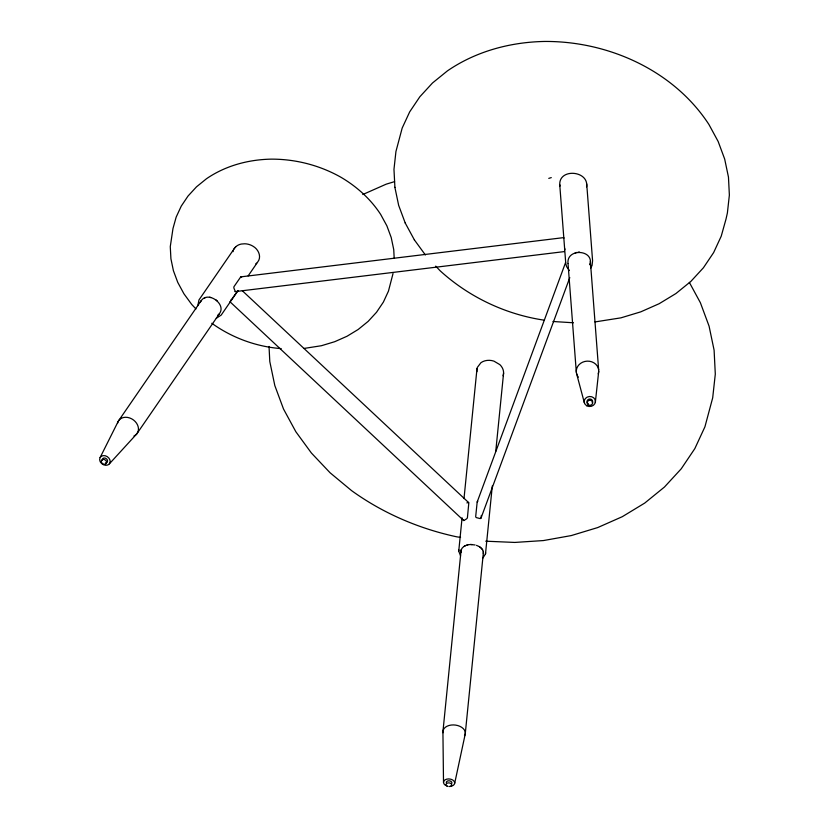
<?xml version="1.0" encoding="UTF-8"?>
<svg xmlns="http://www.w3.org/2000/svg" width="829" height="829" viewBox="0 0 829 829"><rect width="100%" height="100%" fill="white"/><g stroke="black" fill="none" stroke-linecap="round" stroke-linejoin="round"><path stroke-width="1.24" d="M481.079 547.969C476.136 544.352 483.69 549.161 483.286 551.668M476.478 545.358L479.007 546.477M240.959 276.845L563.824 237.602L563.855 238.265M475.09 544.964L470.727 544.529L472.188 544.549M460.582 555.938L458.738 551.171L462.074 517.804M464.002 498.592L476.986 368.77M461.142 549.741L442.924 731.769L443.505 782.338M481.328 515.42L481.089 517.793A1.617 1.119 37.8 0 1 479.97 518.55L476.447 517.628A1.606 1.202 5.8 0 1 475.701 516.477L477.172 502.032L565.585 262.534M483.442 551.99L465.235 734.017L454.655 783.457M482.758 558.166L485.493 553.927L492.302 485.918M495.763 451.308L503.607 372.946M458.738 551.171L458.862 550.01M461.059 552.352L461.079 550.332M485.504 553.865L485.618 552.694M590.258 263.622L589.916 264.865C594.548 249.405 566.425 247.923 568 263.342M595.357 402.231L598.714 371.299M586.58 186.826C589.15 170.65 559.14 167.872 559.741 184.618L565.772 263.529L566.58 266.617L569.378 270.575M461.059 550.404C461.846 546.487 466.748 544.601 470.737 544.456M466.582 545.223L467.908 544.798M465.359 545.7L464.271 546.207M393.029 273.549L388.459 291.114L383.381 302.098L376.521 312.274L368.149 321.383L358.169 329.486L347.009 336.263L334.74 341.693L321.455 345.714L304.015 348.439M481.048 518.001L569.792 277.611M200.349 302.222C206.68 288.492 229.706 305.88 217.602 315.383M477.172 502.032L477.276 501.825A1.793 1.347 5.8 0 1 477.836 501.327M100.112 457.535L118.319 421.184M590.6 268.368L592.061 265.446L592.58 260.731L586.714 183.924M217.208 300.958L216.11 299.963M234.825 247.798L198.97 299.943L197.82 305.663M118.972 420.21L201.281 300.533M219.125 314.15L136.826 433.826L109.366 463.857A5.616 4.487 34.5 0 1 100.236 461.774A5.616 4.487 34.5 0 1 105.117 455.722A5.616 4.487 34.5 0 1 109.366 463.857M237.944 290.544L231.705 299.321M237.954 290.73L221.177 315.113L216.276 318.274M248.161 275.881L257.632 262.099C261.933 256.886 258.42 249.322 253.166 246.327A13.813 11.337 19.2 0 0 244.773 243.778L241.394 244.037A13.565 11.109 22.9 0 0 237.001 245.809L235.819 246.731M210.867 297.538L209.519 297.259M235.281 291.414L233.965 288.264A1.617 0.777 78.2 0 1 234.058 286.544L240.69 276.948A1.772 0.85 78.2 0 1 241.56 277.228L241.602 277.29M205.53 297.601L204.39 297.984M255.84 263.798L256.627 263.176M230.68 300.119L231.301 299.642M466.903 502.934L468.261 502.415A1.793 1.067 -43.5 0 1 468.82 502.851L467.432 517.483A1.606 0.953 -43.5 0 1 466.613 518.83L464.022 520.488A1.617 0.611 -63.3 0 1 463.515 519.928M362.781 194.525L386.19 184.173L394.583 181.634M548.767 178.38L551.285 177.613M575.212 252.845L576.611 252.441M234.99 291.632L564.373 251.591M595.015 321.921L620.962 317.839L640.765 311.849L659.19 303.694L675.936 293.528L690.847 281.425L703.417 267.767L713.645 252.565L721.23 236.182L726.007 219.094L727.396 212.908L729.365 195.074L728.463 177.126L724.681 159.064L718.163 141.5L708.909 124.454C673.645 70.361 608.268 41.077 544.746 41.45L544.694 41.45C510.363 42.072 475.856 51.315 447.401 70.9L432.489 82.993L419.826 96.786L409.692 111.853L402.179 128.07L395.941 151.5L393.972 169.344L394.915 187.458M578.062 252.203L579.533 252.099M573.461 322.782L552.974 321.497M281.207 348.615C256.327 346.74 232.058 337.849 211.799 323.258M485.742 541.192L514.799 542.435L543.451 540.56L571.305 535.565L597.709 527.565L622.289 516.695L644.744 503.058L664.464 487.027L681.231 468.81L694.837 448.593L704.93 426.8L712.691 397.837L715.303 374.107L714.101 350.18L709.075 326.139L700.381 302.72L689.355 282.399M544.042 320.149C505.576 314.419 468.924 297.031 440.178 270.824L435.722 266.13M460.561 537.399L456.779 536.829C419.008 528.736 382.905 513.234 351.548 490.602L330.066 472.758L311.414 453.038L295.829 431.712L283.518 409.018L274.824 385.589L269.798 361.548L269.031 346.439M242.369 290.782L468.603 502.561M229.861 301.652L463.66 520.519M195.955 308.937L191.727 304.461L183.945 293.808L177.758 282.388L173.406 270.689L170.919 258.752L170.277 246.617L172.992 228.483L176.173 217.094L181.25 206.12L188.007 196.069L196.483 186.846L206.452 178.763C225.415 165.707 248.399 159.551 271.28 159.137L271.321 159.137C295.601 159.064 319.797 165.303 340.937 177.261L340.988 177.292C356.75 186.566 370.677 199.053 380.677 214.442L386.874 225.83L391.215 237.54L393.744 249.633L394.169 258.006M414.355 239.85L425.381 254.969M482.54 549.741L481.887 548.829M394.873 187.281L398.656 205.354L405.246 223.063M405.174 222.928L414.427 239.975M576.569 373.61L584.352 402.739M559.741 184.618L560.021 186.059M564.891 249.747L564.601 248.172M483.286 551.596L483.286 553.544M590.372 261.301L598.662 369.993M568.031 263.632L576.331 372.325M101.615 462.499A2.808 2.238 34.5 0 1 103.366 459.401A2.808 2.238 34.5 0 1 106.589 462.447A2.808 2.238 34.5 0 1 103.169 463.971M102.537 463.587A2.808 2.238 34.5 0 1 102.008 463.09M448.168 786.514A2.808 1.855 5.7 0 1 446.603 783.55A2.808 1.855 5.7 0 1 451.194 783.809A2.808 1.855 5.7 0 1 449.619 786.597M102.33 460.478A2.808 2.238 34.5 0 1 104.33 458.012A2.808 2.238 34.5 0 1 107.48 460.416A2.808 2.238 34.5 0 1 105.49 462.893M117.5 423.401A11.233 8.964 34.5 0 1 133.542 420.034A11.233 8.964 34.5 0 1 133.987 435.981M587.346 402.728A2.808 2.508 -4.4 0 1 589.906 399.008A2.808 2.508 -4.4 0 1 592.196 402.79M588.331 403.661A2.808 2.508 -4.4 0 1 587.771 403.257M576.994 374.863A11.233 10.021 -4.4 0 1 587.119 361.143A11.233 10.021 -4.4 0 1 598.248 373.889M578.383 377.143A11.233 10.021 -4.4 0 1 577.606 376.045M446.396 782.99A2.808 1.855 5.7 0 1 449.473 780.835A2.808 1.855 5.7 0 1 451.525 783.726M443.028 732.753A11.233 7.44 5.7 0 1 455.608 725.095A11.233 7.44 5.7 0 1 464.468 735.851M446.955 785.985A5.616 3.72 5.7 0 1 444.976 779.902A5.616 3.72 5.7 0 1 454.074 781.219A5.616 3.72 5.7 0 1 449.826 786.4M476.924 371.693A14.124 11.368 12.7 0 1 477.369 367.371L480.934 362.708A13.202 10.632 12.7 0 1 493.918 361.123L499.856 364.636A14.124 11.368 12.7 0 1 503.079 375.796M233.032 251.653A13.399 10.756 23 0 1 233.405 250.285M234.006 248.99A13.399 10.756 23 0 1 235.809 246.762M588.435 404.925A2.808 2.508 -4.4 0 0 592.714 402.811A2.808 2.508 -4.4 0 0 588.59 400.583A2.808 2.508 -4.4 0 0 588.435 404.925M586.859 405.816A5.616 5.005 -4.4 0 0 595.429 401.578A5.616 5.005 -4.4 0 0 587.16 397.132A5.616 5.005 -4.4 0 0 586.859 405.816"/></g></svg>
